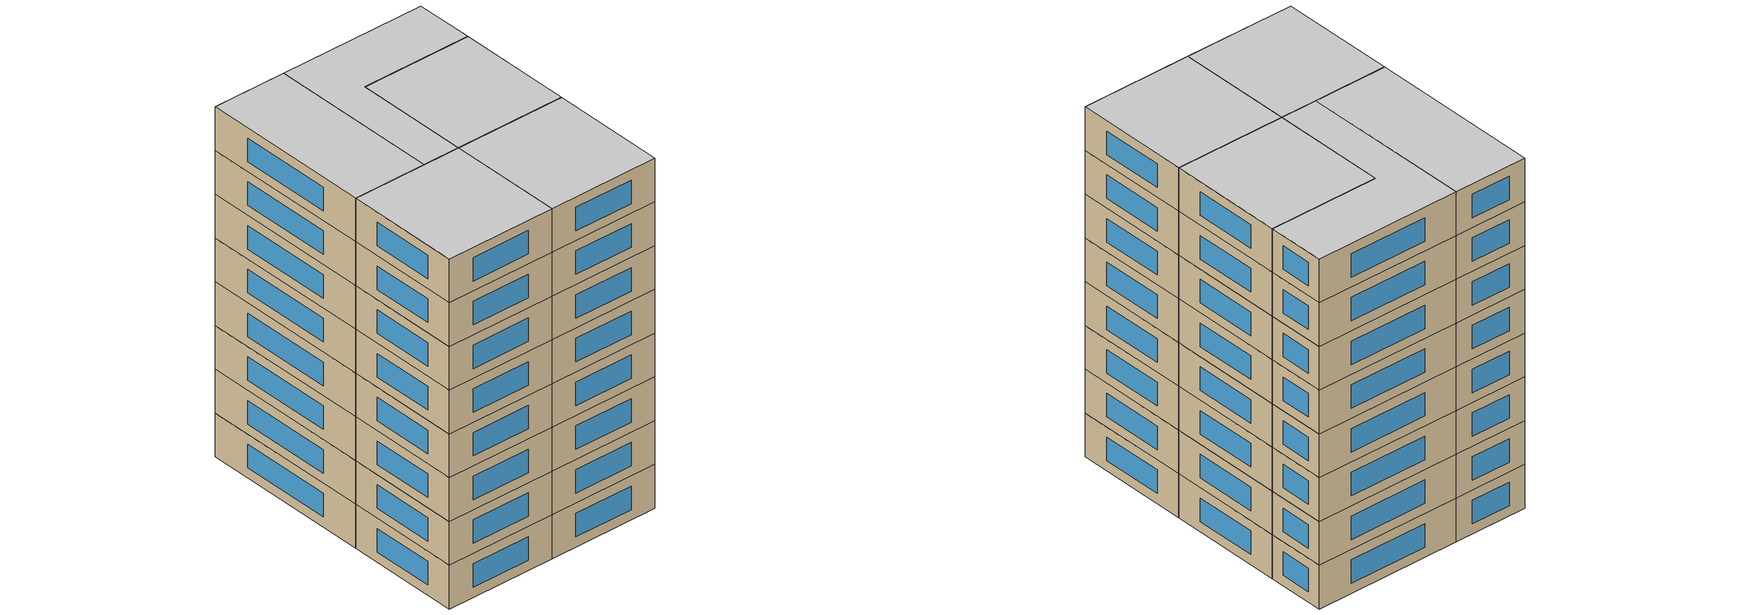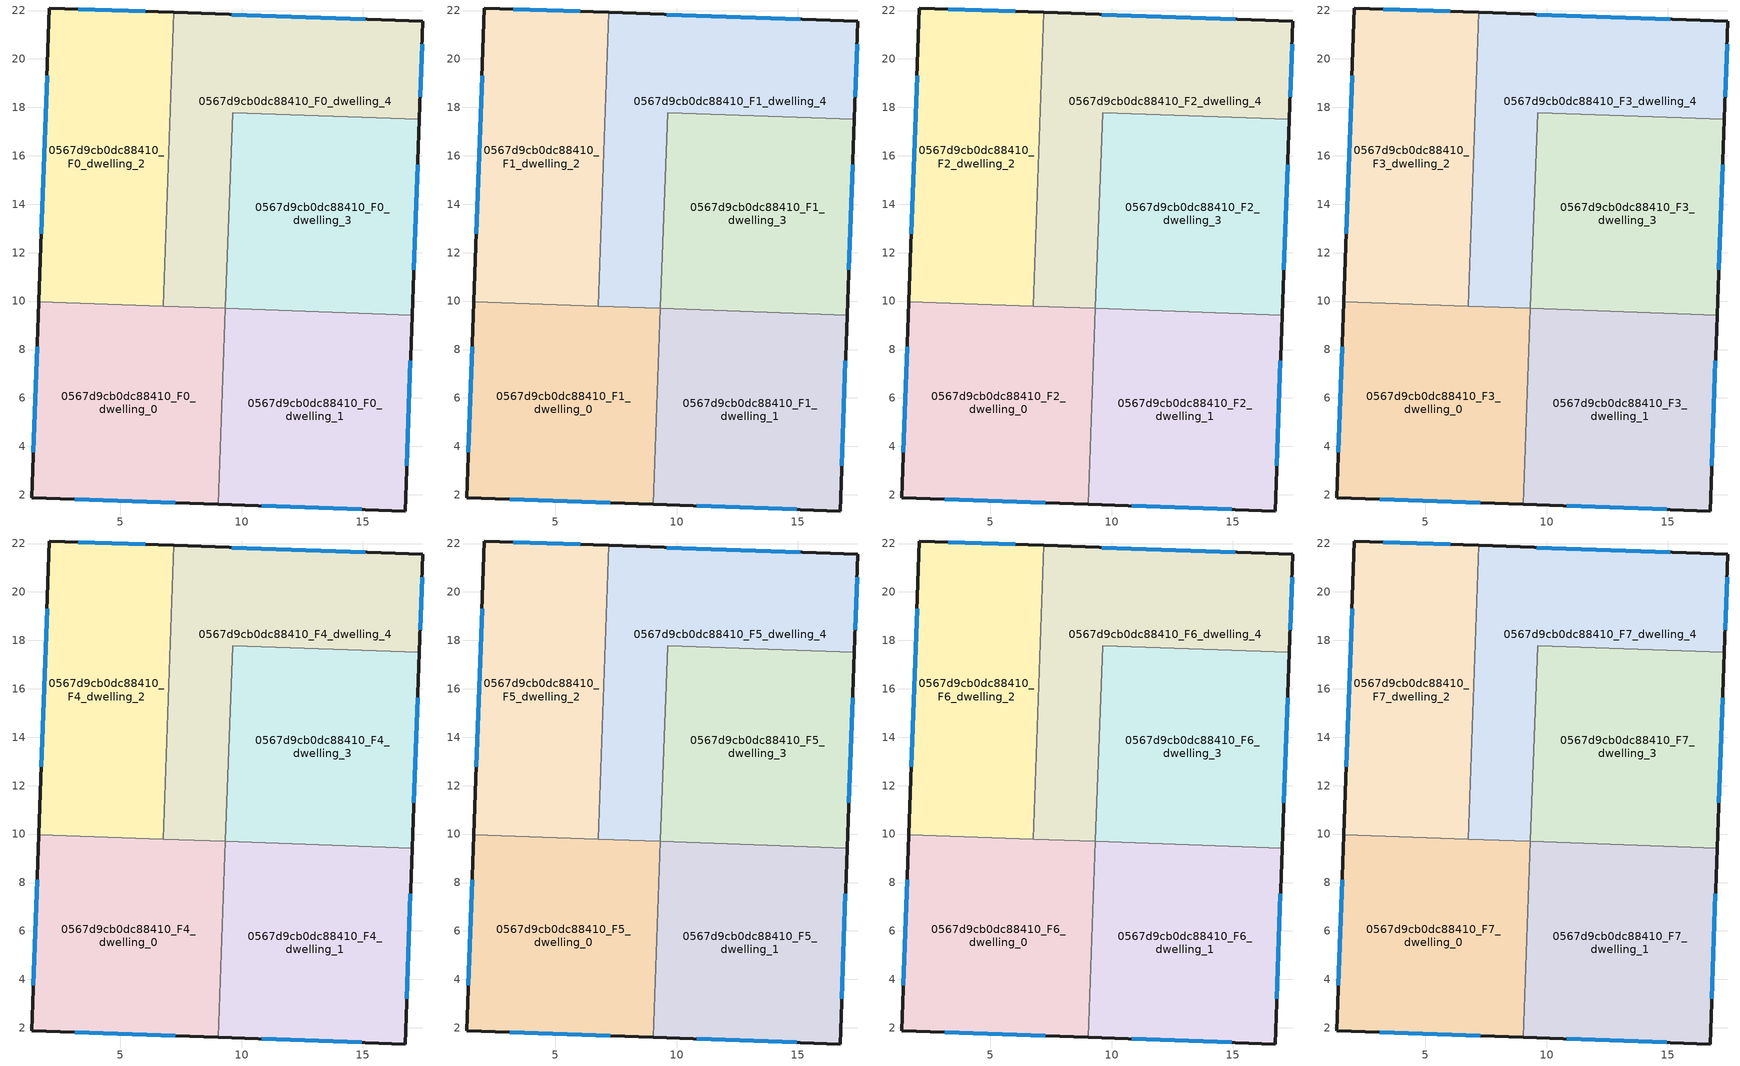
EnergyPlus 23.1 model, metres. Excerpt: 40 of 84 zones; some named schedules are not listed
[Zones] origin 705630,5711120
0567d9cb0dc88410_F0_dwelling_0
 floor ground (EU_floor_Construction): 9.33,9.7 9.04,1.61 1.33,1.89 1.63,9.98 z0
 wall outside (EU_wall_Construction): 1.63,9.98 1.33,1.89 9.04,1.61 z0:3
 wall to 0567d9cb0dc88410_F0_dwelling_1 (EU_wall_Construction): 9.04,1.61 9.33,9.7 z0:3
 wall to 0567d9cb0dc88410_F0_dwelling_2 (EU_wall_Construction): 6.77,9.79 1.63,9.98 z0:3
 wall to 0567d9cb0dc88410_F0_dwelling_4 (EU_wall_Construction): 9.34,9.7 6.77,9.79 z0:3
 window (EU_Window_Construction): 3.12,1.82 7.26,1.67 / 1.56,8.1 1.4,3.76 z0.69:2.31
0567d9cb0dc88410_F0_dwelling_1
 floor ground (EU_floor_Construction): 17.05,9.42 16.75,1.33 9.04,1.61 9.33,9.7 z0
 wall outside (EU_wall_Construction): 9.04,1.61 16.75,1.33 17.05,9.42 z0:3
 wall to 0567d9cb0dc88410_F0_dwelling_3 (EU_wall_Construction): 17.05,9.42 9.34,9.7 z0:3
 window (EU_Window_Construction): 10.82,1.54 14.97,1.39 / 16.82,3.2 16.98,7.54 z0.69:2.31
0567d9cb0dc88410_F0_dwelling_2
 floor ground (EU_floor_Construction): 7.21,21.92 6.77,9.79 1.63,9.98 2.07,22.11 z0
 wall outside (EU_wall_Construction): 7.21,21.92 2.07,22.11 1.63,9.98 z0:3
 wall to 0567d9cb0dc88410_F0_dwelling_4 (EU_wall_Construction): 6.77,9.79 7.21,21.92 z0:3
 window (EU_Window_Construction): 6.02,21.96 3.26,22.06 / 1.97,19.3 1.73,12.78 z0.69:2.31
0567d9cb0dc88410_F0_dwelling_3
 floor ground (EU_floor_Construction): 17.34,17.5 17.05,9.42 9.34,9.7 9.63,17.78 z0
 wall outside (EU_wall_Construction): 17.05,9.42 17.34,17.5 z0:3
 wall to 0567d9cb0dc88410_F0_dwelling_4 (EU_wall_Construction): 17.34,17.5 9.63,17.78 9.34,9.7 z0:3
 window (EU_Window_Construction): 17.12,11.29 17.27,15.63 z0.69:2.31
0567d9cb0dc88410_F0_dwelling_4
 floor ground (EU_floor_Construction): 17.49,21.55 17.34,17.5 9.63,17.78 9.34,9.7 6.77,9.79 7.21,21.92 z0
 wall outside (EU_wall_Construction): 17.34,17.5 17.49,21.55 7.21,21.92 z0:3
 window (EU_Window_Construction): 15.11,21.64 9.59,21.84 / 17.38,18.44 17.45,20.61 z0.69:2.31
0567d9cb0dc88410_F1_dwelling_0
 floor to 0567d9cb0dc88410_F0_dwelling_0 (EU_floor_Construction): 9.33,9.7 9.04,1.61 1.33,1.89 1.63,9.98 z3
 wall outside (EU_wall_Construction): 1.63,9.98 1.33,1.89 9.04,1.61 z3:6
 wall to 0567d9cb0dc88410_F1_dwelling_1 (EU_wall_Construction): 9.04,1.61 9.33,9.7 z3:6
 wall to 0567d9cb0dc88410_F1_dwelling_2 (EU_wall_Construction): 6.77,9.79 1.63,9.98 z3:6
 wall to 0567d9cb0dc88410_F1_dwelling_4 (EU_wall_Construction): 9.34,9.7 6.77,9.79 z3:6
 window (EU_Window_Construction): 3.12,1.82 7.26,1.67 / 1.56,8.1 1.4,3.76 z3.69:5.31
0567d9cb0dc88410_F1_dwelling_1
 floor to 0567d9cb0dc88410_F0_dwelling_1 (EU_floor_Construction): 17.05,9.42 16.75,1.33 9.04,1.61 9.33,9.7 z3
 wall outside (EU_wall_Construction): 9.04,1.61 16.75,1.33 17.05,9.42 z3:6
 wall to 0567d9cb0dc88410_F1_dwelling_3 (EU_wall_Construction): 17.05,9.42 9.34,9.7 z3:6
 window (EU_Window_Construction): 10.82,1.54 14.97,1.39 / 16.82,3.2 16.98,7.54 z3.69:5.31
0567d9cb0dc88410_F1_dwelling_2
 floor to 0567d9cb0dc88410_F0_dwelling_2 (EU_floor_Construction): 7.21,21.92 6.77,9.79 1.63,9.98 2.07,22.11 z3
 wall outside (EU_wall_Construction): 7.21,21.92 2.07,22.11 1.63,9.98 z3:6
 wall to 0567d9cb0dc88410_F1_dwelling_4 (EU_wall_Construction): 6.77,9.79 7.21,21.92 z3:6
 window (EU_Window_Construction): 6.02,21.96 3.26,22.06 / 1.97,19.3 1.73,12.78 z3.69:5.31
0567d9cb0dc88410_F1_dwelling_3
 floor to 0567d9cb0dc88410_F0_dwelling_3 (EU_floor_Construction): 17.34,17.5 17.05,9.42 9.34,9.7 9.63,17.78 z3
 wall outside (EU_wall_Construction): 17.05,9.42 17.34,17.5 z3:6
 wall to 0567d9cb0dc88410_F1_dwelling_4 (EU_wall_Construction): 17.34,17.5 9.63,17.78 9.34,9.7 z3:6
 window (EU_Window_Construction): 17.12,11.29 17.27,15.63 z3.69:5.31
0567d9cb0dc88410_F1_dwelling_4
 floor to 0567d9cb0dc88410_F0_dwelling_4 (EU_floor_Construction): 17.49,21.55 17.34,17.5 9.63,17.78 9.34,9.7 6.77,9.79 7.21,21.92 z3
 wall outside (EU_wall_Construction): 17.34,17.5 17.49,21.55 7.21,21.92 z3:6
 window (EU_Window_Construction): 15.11,21.64 9.59,21.84 / 17.38,18.44 17.45,20.61 z3.69:5.31
0567d9cb0dc88410_F2_dwelling_0
 floor to 0567d9cb0dc88410_F1_dwelling_0 (EU_floor_Construction): 9.33,9.7 9.04,1.61 1.33,1.89 1.63,9.98 z6
 wall outside (EU_wall_Construction): 1.63,9.98 1.33,1.89 9.04,1.61 z6:9
 wall to 0567d9cb0dc88410_F2_dwelling_1 (EU_wall_Construction): 9.04,1.61 9.33,9.7 z6:9
 wall to 0567d9cb0dc88410_F2_dwelling_2 (EU_wall_Construction): 6.77,9.79 1.63,9.98 z6:9
 wall to 0567d9cb0dc88410_F2_dwelling_4 (EU_wall_Construction): 9.34,9.7 6.77,9.79 z6:9
 window (EU_Window_Construction): 3.12,1.82 7.26,1.67 / 1.56,8.1 1.4,3.76 z6.69:8.31
0567d9cb0dc88410_F2_dwelling_1
 floor to 0567d9cb0dc88410_F1_dwelling_1 (EU_floor_Construction): 17.05,9.42 16.75,1.33 9.04,1.61 9.33,9.7 z6
 wall outside (EU_wall_Construction): 9.04,1.61 16.75,1.33 17.05,9.42 z6:9
 wall to 0567d9cb0dc88410_F2_dwelling_3 (EU_wall_Construction): 17.05,9.42 9.34,9.7 z6:9
 window (EU_Window_Construction): 10.82,1.54 14.97,1.39 / 16.82,3.2 16.98,7.54 z6.69:8.31
0567d9cb0dc88410_F2_dwelling_2
 floor to 0567d9cb0dc88410_F1_dwelling_2 (EU_floor_Construction): 7.21,21.92 6.77,9.79 1.63,9.98 2.07,22.11 z6
 wall outside (EU_wall_Construction): 7.21,21.92 2.07,22.11 1.63,9.98 z6:9
 wall to 0567d9cb0dc88410_F2_dwelling_4 (EU_wall_Construction): 6.77,9.79 7.21,21.92 z6:9
 window (EU_Window_Construction): 6.02,21.96 3.26,22.06 / 1.97,19.3 1.73,12.78 z6.69:8.31
0567d9cb0dc88410_F2_dwelling_3
 floor to 0567d9cb0dc88410_F1_dwelling_3 (EU_floor_Construction): 17.34,17.5 17.05,9.42 9.34,9.7 9.63,17.78 z6
 wall outside (EU_wall_Construction): 17.05,9.42 17.34,17.5 z6:9
 wall to 0567d9cb0dc88410_F2_dwelling_4 (EU_wall_Construction): 17.34,17.5 9.63,17.78 9.34,9.7 z6:9
 window (EU_Window_Construction): 17.12,11.29 17.27,15.63 z6.69:8.31
0567d9cb0dc88410_F2_dwelling_4
 floor to 0567d9cb0dc88410_F1_dwelling_4 (EU_floor_Construction): 17.49,21.55 17.34,17.5 9.63,17.78 9.34,9.7 6.77,9.79 7.21,21.92 z6
 wall outside (EU_wall_Construction): 17.34,17.5 17.49,21.55 7.21,21.92 z6:9
 window (EU_Window_Construction): 15.11,21.64 9.59,21.84 / 17.38,18.44 17.45,20.61 z6.69:8.31
0567d9cb0dc88410_F3_dwelling_0
 floor to 0567d9cb0dc88410_F2_dwelling_0 (EU_floor_Construction): 9.33,9.7 9.04,1.61 1.33,1.89 1.63,9.98 z9
 wall outside (EU_wall_Construction): 1.63,9.98 1.33,1.89 9.04,1.61 z9:12
 wall to 0567d9cb0dc88410_F3_dwelling_1 (EU_wall_Construction): 9.04,1.61 9.33,9.7 z9:12
 wall to 0567d9cb0dc88410_F3_dwelling_2 (EU_wall_Construction): 6.77,9.79 1.63,9.98 z9:12
 wall to 0567d9cb0dc88410_F3_dwelling_4 (EU_wall_Construction): 9.34,9.7 6.77,9.79 z9:12
 window (EU_Window_Construction): 3.12,1.82 7.26,1.67 / 1.56,8.1 1.4,3.76 z9.69:11.31
0567d9cb0dc88410_F3_dwelling_1
 floor to 0567d9cb0dc88410_F2_dwelling_1 (EU_floor_Construction): 17.05,9.42 16.75,1.33 9.04,1.61 9.33,9.7 z9
 wall outside (EU_wall_Construction): 9.04,1.61 16.75,1.33 17.05,9.42 z9:12
 wall to 0567d9cb0dc88410_F3_dwelling_3 (EU_wall_Construction): 17.05,9.42 9.34,9.7 z9:12
 window (EU_Window_Construction): 10.82,1.54 14.97,1.39 / 16.82,3.2 16.98,7.54 z9.69:11.31
0567d9cb0dc88410_F3_dwelling_2
 floor to 0567d9cb0dc88410_F2_dwelling_2 (EU_floor_Construction): 7.21,21.92 6.77,9.79 1.63,9.98 2.07,22.11 z9
 wall outside (EU_wall_Construction): 7.21,21.92 2.07,22.11 1.63,9.98 z9:12
 wall to 0567d9cb0dc88410_F3_dwelling_4 (EU_wall_Construction): 6.77,9.79 7.21,21.92 z9:12
 window (EU_Window_Construction): 6.02,21.96 3.26,22.06 / 1.97,19.3 1.73,12.78 z9.69:11.31
0567d9cb0dc88410_F3_dwelling_3
 floor to 0567d9cb0dc88410_F2_dwelling_3 (EU_floor_Construction): 17.34,17.5 17.05,9.42 9.34,9.7 9.63,17.78 z9
 wall outside (EU_wall_Construction): 17.05,9.42 17.34,17.5 z9:12
 wall to 0567d9cb0dc88410_F3_dwelling_4 (EU_wall_Construction): 17.34,17.5 9.63,17.78 9.34,9.7 z9:12
 window (EU_Window_Construction): 17.12,11.29 17.27,15.63 z9.69:11.31
0567d9cb0dc88410_F3_dwelling_4
 floor to 0567d9cb0dc88410_F2_dwelling_4 (EU_floor_Construction): 17.49,21.55 17.34,17.5 9.63,17.78 9.34,9.7 6.77,9.79 7.21,21.92 z9
 wall outside (EU_wall_Construction): 17.34,17.5 17.49,21.55 7.21,21.92 z9:12
 window (EU_Window_Construction): 15.11,21.64 9.59,21.84 / 17.38,18.44 17.45,20.61 z9.69:11.31
0567d9cb0dc88410_F4_dwelling_0
 floor to 0567d9cb0dc88410_F3_dwelling_0 (EU_floor_Construction): 9.33,9.7 9.04,1.61 1.33,1.89 1.63,9.98 z12
 wall outside (EU_wall_Construction): 1.63,9.98 1.33,1.89 9.04,1.61 z12:15
 wall to 0567d9cb0dc88410_F4_dwelling_1 (EU_wall_Construction): 9.04,1.61 9.33,9.7 z12:15
 wall to 0567d9cb0dc88410_F4_dwelling_2 (EU_wall_Construction): 6.77,9.79 1.63,9.98 z12:15
 wall to 0567d9cb0dc88410_F4_dwelling_4 (EU_wall_Construction): 9.34,9.7 6.77,9.79 z12:15
 window (EU_Window_Construction): 3.12,1.82 7.26,1.67 / 1.56,8.1 1.4,3.76 z12.69:14.31
0567d9cb0dc88410_F4_dwelling_1
 floor to 0567d9cb0dc88410_F3_dwelling_1 (EU_floor_Construction): 17.05,9.42 16.75,1.33 9.04,1.61 9.33,9.7 z12
 wall outside (EU_wall_Construction): 9.04,1.61 16.75,1.33 17.05,9.42 z12:15
 wall to 0567d9cb0dc88410_F4_dwelling_3 (EU_wall_Construction): 17.05,9.42 9.34,9.7 z12:15
 window (EU_Window_Construction): 10.82,1.54 14.97,1.39 / 16.82,3.2 16.98,7.54 z12.69:14.31
0567d9cb0dc88410_F4_dwelling_2
 floor to 0567d9cb0dc88410_F3_dwelling_2 (EU_floor_Construction): 7.21,21.92 6.77,9.79 1.63,9.98 2.07,22.11 z12
 wall outside (EU_wall_Construction): 7.21,21.92 2.07,22.11 1.63,9.98 z12:15
 wall to 0567d9cb0dc88410_F4_dwelling_4 (EU_wall_Construction): 6.77,9.79 7.21,21.92 z12:15
 window (EU_Window_Construction): 6.02,21.96 3.26,22.06 / 1.97,19.3 1.73,12.78 z12.69:14.31
0567d9cb0dc88410_F4_dwelling_3
 floor to 0567d9cb0dc88410_F3_dwelling_3 (EU_floor_Construction): 17.34,17.5 17.05,9.42 9.34,9.7 9.63,17.78 z12
 wall outside (EU_wall_Construction): 17.05,9.42 17.34,17.5 z12:15
 wall to 0567d9cb0dc88410_F4_dwelling_4 (EU_wall_Construction): 17.34,17.5 9.63,17.78 9.34,9.7 z12:15
 window (EU_Window_Construction): 17.12,11.29 17.27,15.63 z12.69:14.31
0567d9cb0dc88410_F4_dwelling_4
 floor to 0567d9cb0dc88410_F3_dwelling_4 (EU_floor_Construction): 17.49,21.55 17.34,17.5 9.63,17.78 9.34,9.7 6.77,9.79 7.21,21.92 z12
 wall outside (EU_wall_Construction): 17.34,17.5 17.49,21.55 7.21,21.92 z12:15
 window (EU_Window_Construction): 15.11,21.64 9.59,21.84 / 17.38,18.44 17.45,20.61 z12.69:14.31
0567d9cb0dc88410_F5_dwelling_0
 floor to 0567d9cb0dc88410_F4_dwelling_0 (EU_floor_Construction): 9.33,9.7 9.04,1.61 1.33,1.89 1.63,9.98 z15
 wall outside (EU_wall_Construction): 1.63,9.98 1.33,1.89 9.04,1.61 z15:18
 wall to 0567d9cb0dc88410_F5_dwelling_1 (EU_wall_Construction): 9.04,1.61 9.33,9.7 z15:18
 wall to 0567d9cb0dc88410_F5_dwelling_2 (EU_wall_Construction): 6.77,9.79 1.63,9.98 z15:18
 wall to 0567d9cb0dc88410_F5_dwelling_4 (EU_wall_Construction): 9.34,9.7 6.77,9.79 z15:18
 window (EU_Window_Construction): 3.12,1.82 7.26,1.67 / 1.56,8.1 1.4,3.76 z15.69:17.31
0567d9cb0dc88410_F5_dwelling_1
 floor to 0567d9cb0dc88410_F4_dwelling_1 (EU_floor_Construction): 17.05,9.42 16.75,1.33 9.04,1.61 9.33,9.7 z15
 wall outside (EU_wall_Construction): 9.04,1.61 16.75,1.33 17.05,9.42 z15:18
 wall to 0567d9cb0dc88410_F5_dwelling_3 (EU_wall_Construction): 17.05,9.42 9.34,9.7 z15:18
 window (EU_Window_Construction): 10.82,1.54 14.97,1.39 / 16.82,3.2 16.98,7.54 z15.69:17.31
0567d9cb0dc88410_F5_dwelling_2
 floor to 0567d9cb0dc88410_F4_dwelling_2 (EU_floor_Construction): 7.21,21.92 6.77,9.79 1.63,9.98 2.07,22.11 z15
 wall outside (EU_wall_Construction): 7.21,21.92 2.07,22.11 1.63,9.98 z15:18
 wall to 0567d9cb0dc88410_F5_dwelling_4 (EU_wall_Construction): 6.77,9.79 7.21,21.92 z15:18
 window (EU_Window_Construction): 6.02,21.96 3.26,22.06 / 1.97,19.3 1.73,12.78 z15.69:17.31
0567d9cb0dc88410_F5_dwelling_3
 floor to 0567d9cb0dc88410_F4_dwelling_3 (EU_floor_Construction): 17.34,17.5 17.05,9.42 9.34,9.7 9.63,17.78 z15
 wall outside (EU_wall_Construction): 17.05,9.42 17.34,17.5 z15:18
 wall to 0567d9cb0dc88410_F5_dwelling_4 (EU_wall_Construction): 17.34,17.5 9.63,17.78 9.34,9.7 z15:18
 window (EU_Window_Construction): 17.12,11.29 17.27,15.63 z15.69:17.31
0567d9cb0dc88410_F5_dwelling_4
 floor to 0567d9cb0dc88410_F4_dwelling_4 (EU_floor_Construction): 17.49,21.55 17.34,17.5 9.63,17.78 9.34,9.7 6.77,9.79 7.21,21.92 z15
 wall outside (EU_wall_Construction): 17.34,17.5 17.49,21.55 7.21,21.92 z15:18
 window (EU_Window_Construction): 15.11,21.64 9.59,21.84 / 17.38,18.44 17.45,20.61 z15.69:17.31
0567d9cb0dc88410_F6_dwelling_0
 floor to 0567d9cb0dc88410_F5_dwelling_0 (EU_floor_Construction): 9.33,9.7 9.04,1.61 1.33,1.89 1.63,9.98 z18
 wall outside (EU_wall_Construction): 1.63,9.98 1.33,1.89 9.04,1.61 z18:21
 wall to 0567d9cb0dc88410_F6_dwelling_1 (EU_wall_Construction): 9.04,1.61 9.33,9.7 z18:21
 wall to 0567d9cb0dc88410_F6_dwelling_2 (EU_wall_Construction): 6.77,9.79 1.63,9.98 z18:21
 wall to 0567d9cb0dc88410_F6_dwelling_4 (EU_wall_Construction): 9.34,9.7 6.77,9.79 z18:21
 window (EU_Window_Construction): 3.12,1.82 7.26,1.67 / 1.56,8.1 1.4,3.76 z18.69:20.31
0567d9cb0dc88410_F6_dwelling_1
 floor to 0567d9cb0dc88410_F5_dwelling_1 (EU_floor_Construction): 17.05,9.42 16.75,1.33 9.04,1.61 9.33,9.7 z18
 wall outside (EU_wall_Construction): 9.04,1.61 16.75,1.33 17.05,9.42 z18:21
 wall to 0567d9cb0dc88410_F6_dwelling_3 (EU_wall_Construction): 17.05,9.42 9.34,9.7 z18:21
 window (EU_Window_Construction): 10.82,1.54 14.97,1.39 / 16.82,3.2 16.98,7.54 z18.69:20.31
0567d9cb0dc88410_F6_dwelling_2
 floor to 0567d9cb0dc88410_F5_dwelling_2 (EU_floor_Construction): 7.21,21.92 6.77,9.79 1.63,9.98 2.07,22.11 z18
 wall outside (EU_wall_Construction): 7.21,21.92 2.07,22.11 1.63,9.98 z18:21
 wall to 0567d9cb0dc88410_F6_dwelling_4 (EU_wall_Construction): 6.77,9.79 7.21,21.92 z18:21
 window (EU_Window_Construction): 6.02,21.96 3.26,22.06 / 1.97,19.3 1.73,12.78 z18.69:20.31
0567d9cb0dc88410_F6_dwelling_3
 floor to 0567d9cb0dc88410_F5_dwelling_3 (EU_floor_Construction): 17.34,17.5 17.05,9.42 9.34,9.7 9.63,17.78 z18
 wall outside (EU_wall_Construction): 17.05,9.42 17.34,17.5 z18:21
 wall to 0567d9cb0dc88410_F6_dwelling_4 (EU_wall_Construction): 17.34,17.5 9.63,17.78 9.34,9.7 z18:21
 window (EU_Window_Construction): 17.12,11.29 17.27,15.63 z18.69:20.31
0567d9cb0dc88410_F6_dwelling_4
 floor to 0567d9cb0dc88410_F5_dwelling_4 (EU_floor_Construction): 17.49,21.55 17.34,17.5 9.63,17.78 9.34,9.7 6.77,9.79 7.21,21.92 z18
 wall outside (EU_wall_Construction): 17.34,17.5 17.49,21.55 7.21,21.92 z18:21
 window (EU_Window_Construction): 15.11,21.64 9.59,21.84 / 17.38,18.44 17.45,20.61 z18.69:20.31
0567d9cb0dc88410_F7_dwelling_0
 floor to 0567d9cb0dc88410_F6_dwelling_0 (EU_floor_Construction): 9.33,9.7 9.04,1.61 1.33,1.89 1.63,9.98 z21
 wall outside (EU_wall_Construction): 1.63,9.98 1.33,1.89 9.04,1.61 z21:24
 wall to 0567d9cb0dc88410_F7_dwelling_1 (EU_wall_Construction): 9.04,1.61 9.33,9.7 z21:24
 wall to 0567d9cb0dc88410_F7_dwelling_2 (EU_wall_Construction): 6.77,9.79 1.63,9.98 z21:24
 wall to 0567d9cb0dc88410_F7_dwelling_4 (EU_wall_Construction): 9.34,9.7 6.77,9.79 z21:24
 window (EU_Window_Construction): 3.12,1.82 7.26,1.67 / 1.56,8.1 1.4,3.76 z21.69:23.31
 ceiling to 0567d9cb0dc88410_F8_dwelling_0 (EU_floor_Construction): 9.04,1.61 9.33,9.7 1.63,9.98 1.33,1.89 z24
0567d9cb0dc88410_F7_dwelling_1
 floor to 0567d9cb0dc88410_F6_dwelling_1 (EU_floor_Construction): 17.05,9.42 16.75,1.33 9.04,1.61 9.33,9.7 z21
 wall outside (EU_wall_Construction): 9.04,1.61 16.75,1.33 17.05,9.42 z21:24
 wall to 0567d9cb0dc88410_F7_dwelling_3 (EU_wall_Construction): 17.05,9.42 9.34,9.7 z21:24
 window (EU_Window_Construction): 10.82,1.54 14.97,1.39 / 16.82,3.2 16.98,7.54 z21.69:23.31
 ceiling to 0567d9cb0dc88410_F8_dwelling_1 (EU_floor_Construction): 16.75,1.33 17.05,9.42 9.33,9.7 9.04,1.61 z24
0567d9cb0dc88410_F7_dwelling_2
 floor to 0567d9cb0dc88410_F6_dwelling_2 (EU_floor_Construction): 7.21,21.92 6.77,9.79 1.63,9.98 2.07,22.11 z21
 wall outside (EU_wall_Construction): 7.21,21.92 2.07,22.11 1.63,9.98 z21:24
 wall to 0567d9cb0dc88410_F7_dwelling_4 (EU_wall_Construction): 6.77,9.79 7.21,21.92 z21:24
 window (EU_Window_Construction): 6.02,21.96 3.26,22.06 / 1.97,19.3 1.73,12.78 z21.69:23.31
 ceiling to 0567d9cb0dc88410_F8_dwelling_2 (EU_floor_Construction): 6.77,9.79 7.21,21.92 2.07,22.11 1.63,9.98 z24
0567d9cb0dc88410_F7_dwelling_3
 floor to 0567d9cb0dc88410_F6_dwelling_3 (EU_floor_Construction): 17.34,17.5 17.05,9.42 9.34,9.7 9.63,17.78 z21
 wall outside (EU_wall_Construction): 17.05,9.42 17.34,17.5 z21:24
 wall to 0567d9cb0dc88410_F7_dwelling_4 (EU_wall_Construction): 17.34,17.5 9.63,17.78 9.34,9.7 z21:24
 window (EU_Window_Construction): 17.12,11.29 17.27,15.63 z21.69:23.31
 ceiling to 0567d9cb0dc88410_F8_dwelling_3 (EU_floor_Construction): 17.05,9.42 17.34,17.5 9.63,17.78 9.34,9.7 z24
0567d9cb0dc88410_F7_dwelling_4
 floor to 0567d9cb0dc88410_F6_dwelling_4 (EU_floor_Construction): 17.49,21.55 17.34,17.5 9.63,17.78 9.34,9.7 6.77,9.79 7.21,21.92 z21
 wall outside (EU_wall_Construction): 17.34,17.5 17.49,21.55 7.21,21.92 z21:24
 window (EU_Window_Construction): 15.11,21.64 9.59,21.84 / 17.38,18.44 17.45,20.61 z21.69:23.31
 ceiling to 0567d9cb0dc88410_F8_dwelling_4 (EU_floor_Construction): 17.34,17.5 17.49,21.55 7.21,21.92 6.77,9.79 9.34,9.7 9.63,17.78 z24
[Building]
EU S2 Campaign: North Axis=0; Terrain=City; Solar Distribution=FullExterior
[Site:Location]
London: Latitude=51.5; Longitude=-0.5; Time Zone=0; Elevation=25
[SizingPeriod:WeatherFileDays]
AnnualSizingPeriod: Begin Month=1; Begin Day of Month=1; End Month=12; End Day of Month=31; Day of Week for Start Day=Monday; Use Weather File Daylight Saving Period=No; Use Weather File Rain and Snow Indicators=No
[MATERIAL]
EU_InternalMass_Material: Roughness=MediumRough; Thickness=0.1; Conductivity=1; Density=1800; Specific Heat=900; Thermal Absorptance=0.9; Solar Absorptance=0.7; Visible Absorptance=0.7
[MATERIAL:NOMASS] Roughness=MediumRough; Thermal Absorptance=0.9; Solar Absorptance=0.7; Visible Absorptance=0.7
Name | Thermal Resistance
EU_wall_NoMass | 0.635353
EU_floor_NoMass | 1.96382
[WINDOWMATERIAL:SIMPLEGLAZINGSYSTEM]
EU_Window_SimpleGlazing: UFactor=2.96269; Solar Heat Gain Coefficient=0.76; Visible Transmittance=0.76
[CONSTRUCTION]
EU_wall_Construction: EU_wall_NoMass
EU_floor_Construction: EU_floor_NoMass
EU_Window_Construction: EU_Window_SimpleGlazing
EU_InternalMass_Construction: EU_InternalMass_Material
[ZONE] Type=1; Multiplier=1; Ceiling Height=autocalculate; Floor Area=autocalculate; Part of Total Floor Area=Yes
Name | Volume
0567d9cb0dc88410_F0_dwelling_0; 0567d9cb0dc88410_F1_dwelling_0; 0567d9cb0dc88410_F2_dwelling_0; 0567d9cb0dc88410_F3_dwelling_0; 0567d9cb0dc88410_F4_dwelling_0; 0567d9cb0dc88410_F5_dwelling_0; 0567d9cb0dc88410_F6_dwelling_0; 0567d9cb0dc88410_F7_dwelling_0; 0567d9cb0dc88410_F0_dwelling_4; 0567d9cb0dc88410_F1_dwelling_4; 0567d9cb0dc88410_F2_dwelling_4; 0567d9cb0dc88410_F3_dwelling_4; 0567d9cb0dc88410_F4_dwelling_4; 0567d9cb0dc88410_F5_dwelling_4; 0567d9cb0dc88410_F6_dwelling_4; 0567d9cb0dc88410_F7_dwelling_4 | 187.334
0567d9cb0dc88410_F0_dwelling_1; 0567d9cb0dc88410_F1_dwelling_1; 0567d9cb0dc88410_F2_dwelling_1; 0567d9cb0dc88410_F3_dwelling_1; 0567d9cb0dc88410_F4_dwelling_1; 0567d9cb0dc88410_F5_dwelling_1; 0567d9cb0dc88410_F6_dwelling_1; 0567d9cb0dc88410_F7_dwelling_1; 0567d9cb0dc88410_F0_dwelling_3; 0567d9cb0dc88410_F1_dwelling_3; 0567d9cb0dc88410_F2_dwelling_3; 0567d9cb0dc88410_F3_dwelling_3; 0567d9cb0dc88410_F4_dwelling_3; 0567d9cb0dc88410_F5_dwelling_3; 0567d9cb0dc88410_F6_dwelling_3; 0567d9cb0dc88410_F7_dwelling_3 | 187.336
0567d9cb0dc88410_F0_dwelling_2; 0567d9cb0dc88410_F1_dwelling_2; 0567d9cb0dc88410_F2_dwelling_2; 0567d9cb0dc88410_F3_dwelling_2; 0567d9cb0dc88410_F4_dwelling_2; 0567d9cb0dc88410_F5_dwelling_2; 0567d9cb0dc88410_F6_dwelling_2; 0567d9cb0dc88410_F7_dwelling_2 | 187.327
[INTERNALMASS] Construction=EU_InternalMass_Construction
Name | Zone or ZoneList | Surface Area
0567d9cb0dc88410_F0_dwelling_0_EU_InternalMass | 0567d9cb0dc88410_F0_dwelling_0 | 62.4426
0567d9cb0dc88410_F0_dwelling_1_EU_InternalMass | 0567d9cb0dc88410_F0_dwelling_1 | 62.4437
0567d9cb0dc88410_F0_dwelling_2_EU_InternalMass | 0567d9cb0dc88410_F0_dwelling_2 | 62.443
0567d9cb0dc88410_F0_dwelling_3_EU_InternalMass | 0567d9cb0dc88410_F0_dwelling_3 | 62.4453
0567d9cb0dc88410_F0_dwelling_4_EU_InternalMass | 0567d9cb0dc88410_F0_dwelling_4 | 62.4447
0567d9cb0dc88410_F1_dwelling_0_EU_InternalMass | 0567d9cb0dc88410_F1_dwelling_0 | 62.4426
0567d9cb0dc88410_F1_dwelling_1_EU_InternalMass | 0567d9cb0dc88410_F1_dwelling_1 | 62.4437
0567d9cb0dc88410_F1_dwelling_2_EU_InternalMass | 0567d9cb0dc88410_F1_dwelling_2 | 62.443
0567d9cb0dc88410_F1_dwelling_3_EU_InternalMass | 0567d9cb0dc88410_F1_dwelling_3 | 62.4453
0567d9cb0dc88410_F1_dwelling_4_EU_InternalMass | 0567d9cb0dc88410_F1_dwelling_4 | 62.4447
0567d9cb0dc88410_F2_dwelling_0_EU_InternalMass | 0567d9cb0dc88410_F2_dwelling_0 | 62.4426
0567d9cb0dc88410_F2_dwelling_1_EU_InternalMass | 0567d9cb0dc88410_F2_dwelling_1 | 62.4437
0567d9cb0dc88410_F2_dwelling_2_EU_InternalMass | 0567d9cb0dc88410_F2_dwelling_2 | 62.443
0567d9cb0dc88410_F2_dwelling_3_EU_InternalMass | 0567d9cb0dc88410_F2_dwelling_3 | 62.4453
0567d9cb0dc88410_F2_dwelling_4_EU_InternalMass | 0567d9cb0dc88410_F2_dwelling_4 | 62.4447
0567d9cb0dc88410_F3_dwelling_0_EU_InternalMass | 0567d9cb0dc88410_F3_dwelling_0 | 62.4426
0567d9cb0dc88410_F3_dwelling_1_EU_InternalMass | 0567d9cb0dc88410_F3_dwelling_1 | 62.4437
0567d9cb0dc88410_F3_dwelling_2_EU_InternalMass | 0567d9cb0dc88410_F3_dwelling_2 | 62.443
0567d9cb0dc88410_F3_dwelling_3_EU_InternalMass | 0567d9cb0dc88410_F3_dwelling_3 | 62.4453
0567d9cb0dc88410_F3_dwelling_4_EU_InternalMass | 0567d9cb0dc88410_F3_dwelling_4 | 62.4447
0567d9cb0dc88410_F4_dwelling_0_EU_InternalMass | 0567d9cb0dc88410_F4_dwelling_0 | 62.4426
0567d9cb0dc88410_F4_dwelling_1_EU_InternalMass | 0567d9cb0dc88410_F4_dwelling_1 | 62.4437
0567d9cb0dc88410_F4_dwelling_2_EU_InternalMass | 0567d9cb0dc88410_F4_dwelling_2 | 62.443
0567d9cb0dc88410_F4_dwelling_3_EU_InternalMass | 0567d9cb0dc88410_F4_dwelling_3 | 62.4453
0567d9cb0dc88410_F4_dwelling_4_EU_InternalMass | 0567d9cb0dc88410_F4_dwelling_4 | 62.4447
0567d9cb0dc88410_F5_dwelling_0_EU_InternalMass | 0567d9cb0dc88410_F5_dwelling_0 | 62.4426
0567d9cb0dc88410_F5_dwelling_1_EU_InternalMass | 0567d9cb0dc88410_F5_dwelling_1 | 62.4437
0567d9cb0dc88410_F5_dwelling_2_EU_InternalMass | 0567d9cb0dc88410_F5_dwelling_2 | 62.443
0567d9cb0dc88410_F5_dwelling_3_EU_InternalMass | 0567d9cb0dc88410_F5_dwelling_3 | 62.4453
0567d9cb0dc88410_F5_dwelling_4_EU_InternalMass | 0567d9cb0dc88410_F5_dwelling_4 | 62.4447
0567d9cb0dc88410_F6_dwelling_0_EU_InternalMass | 0567d9cb0dc88410_F6_dwelling_0 | 62.4426
0567d9cb0dc88410_F6_dwelling_1_EU_InternalMass | 0567d9cb0dc88410_F6_dwelling_1 | 62.4437
0567d9cb0dc88410_F6_dwelling_2_EU_InternalMass | 0567d9cb0dc88410_F6_dwelling_2 | 62.443
0567d9cb0dc88410_F6_dwelling_3_EU_InternalMass | 0567d9cb0dc88410_F6_dwelling_3 | 62.4453
0567d9cb0dc88410_F6_dwelling_4_EU_InternalMass | 0567d9cb0dc88410_F6_dwelling_4 | 62.4447
0567d9cb0dc88410_F7_dwelling_0_EU_InternalMass | 0567d9cb0dc88410_F7_dwelling_0 | 62.4426
0567d9cb0dc88410_F7_dwelling_1_EU_InternalMass | 0567d9cb0dc88410_F7_dwelling_1 | 62.4437
0567d9cb0dc88410_F7_dwelling_2_EU_InternalMass | 0567d9cb0dc88410_F7_dwelling_2 | 62.443
0567d9cb0dc88410_F7_dwelling_3_EU_InternalMass | 0567d9cb0dc88410_F7_dwelling_3 | 62.4453
0567d9cb0dc88410_F7_dwelling_4_EU_InternalMass | 0567d9cb0dc88410_F7_dwelling_4 | 62.4447
[OTHEREQUIPMENT] Fuel Type=Electricity; Design Level Calculation Method=Watts/Area; Power per Zone Floor Area=1; Fraction Latent=0; Fraction Radiant=0; Fraction Lost=0; Carbon Dioxide Generation Rate=0; EndUse Subcategory=EU_Step8_InternalGains
Name | Zone or ZoneList or Space or SpaceList | Schedule
EU_Step8_InternalGain_0567d9cb0dc88410_F0_dwelling_0_f000 | 0567d9cb0dc88410_F0_dwelling_0 | EU_Step8_GainSchedule_0567d9cb0dc88410_F0_dwelling_0_f000
EU_Step8_InternalGain_0567d9cb0dc88410_F0_dwelling_1_f000 | 0567d9cb0dc88410_F0_dwelling_1 | EU_Step8_GainSchedule_0567d9cb0dc88410_F0_dwelling_1_f000
EU_Step8_InternalGain_0567d9cb0dc88410_F0_dwelling_2_f000 | 0567d9cb0dc88410_F0_dwelling_2 | EU_Step8_GainSchedule_0567d9cb0dc88410_F0_dwelling_2_f000
EU_Step8_InternalGain_0567d9cb0dc88410_F0_dwelling_3_f000 | 0567d9cb0dc88410_F0_dwelling_3 | EU_Step8_GainSchedule_0567d9cb0dc88410_F0_dwelling_3_f000
EU_Step8_InternalGain_0567d9cb0dc88410_F0_dwelling_4_f000 | 0567d9cb0dc88410_F0_dwelling_4 | EU_Step8_GainSchedule_0567d9cb0dc88410_F0_dwelling_4_f000
EU_Step8_InternalGain_0567d9cb0dc88410_F1_dwelling_0_f000 | 0567d9cb0dc88410_F1_dwelling_0 | EU_Step8_GainSchedule_0567d9cb0dc88410_F1_dwelling_0_f000
EU_Step8_InternalGain_0567d9cb0dc88410_F1_dwelling_1_f000 | 0567d9cb0dc88410_F1_dwelling_1 | EU_Step8_GainSchedule_0567d9cb0dc88410_F1_dwelling_1_f000
EU_Step8_InternalGain_0567d9cb0dc88410_F1_dwelling_2_f000 | 0567d9cb0dc88410_F1_dwelling_2 | EU_Step8_GainSchedule_0567d9cb0dc88410_F1_dwelling_2_f000
EU_Step8_InternalGain_0567d9cb0dc88410_F1_dwelling_3_f000 | 0567d9cb0dc88410_F1_dwelling_3 | EU_Step8_GainSchedule_0567d9cb0dc88410_F1_dwelling_3_f000
EU_Step8_InternalGain_0567d9cb0dc88410_F1_dwelling_4_f000 | 0567d9cb0dc88410_F1_dwelling_4 | EU_Step8_GainSchedule_0567d9cb0dc88410_F1_dwelling_4_f000
EU_Step8_InternalGain_0567d9cb0dc88410_F2_dwelling_0_f000 | 0567d9cb0dc88410_F2_dwelling_0 | EU_Step8_GainSchedule_0567d9cb0dc88410_F2_dwelling_0_f000
EU_Step8_InternalGain_0567d9cb0dc88410_F2_dwelling_1_f000 | 0567d9cb0dc88410_F2_dwelling_1 | EU_Step8_GainSchedule_0567d9cb0dc88410_F2_dwelling_1_f000
EU_Step8_InternalGain_0567d9cb0dc88410_F2_dwelling_2_f000 | 0567d9cb0dc88410_F2_dwelling_2 | EU_Step8_GainSchedule_0567d9cb0dc88410_F2_dwelling_2_f000
EU_Step8_InternalGain_0567d9cb0dc88410_F2_dwelling_3_f000 | 0567d9cb0dc88410_F2_dwelling_3 | EU_Step8_GainSchedule_0567d9cb0dc88410_F2_dwelling_3_f000
EU_Step8_InternalGain_0567d9cb0dc88410_F2_dwelling_4_f000 | 0567d9cb0dc88410_F2_dwelling_4 | EU_Step8_GainSchedule_0567d9cb0dc88410_F2_dwelling_4_f000
EU_Step8_InternalGain_0567d9cb0dc88410_F3_dwelling_0_f000 | 0567d9cb0dc88410_F3_dwelling_0 | EU_Step8_GainSchedule_0567d9cb0dc88410_F3_dwelling_0_f000
EU_Step8_InternalGain_0567d9cb0dc88410_F3_dwelling_1_f000 | 0567d9cb0dc88410_F3_dwelling_1 | EU_Step8_GainSchedule_0567d9cb0dc88410_F3_dwelling_1_f000
EU_Step8_InternalGain_0567d9cb0dc88410_F3_dwelling_2_f000 | 0567d9cb0dc88410_F3_dwelling_2 | EU_Step8_GainSchedule_0567d9cb0dc88410_F3_dwelling_2_f000
EU_Step8_InternalGain_0567d9cb0dc88410_F3_dwelling_3_f000 | 0567d9cb0dc88410_F3_dwelling_3 | EU_Step8_GainSchedule_0567d9cb0dc88410_F3_dwelling_3_f000
EU_Step8_InternalGain_0567d9cb0dc88410_F3_dwelling_4_f000 | 0567d9cb0dc88410_F3_dwelling_4 | EU_Step8_GainSchedule_0567d9cb0dc88410_F3_dwelling_4_f000
EU_Step8_InternalGain_0567d9cb0dc88410_F4_dwelling_0_f000 | 0567d9cb0dc88410_F4_dwelling_0 | EU_Step8_GainSchedule_0567d9cb0dc88410_F4_dwelling_0_f000
EU_Step8_InternalGain_0567d9cb0dc88410_F4_dwelling_1_f000 | 0567d9cb0dc88410_F4_dwelling_1 | EU_Step8_GainSchedule_0567d9cb0dc88410_F4_dwelling_1_f000
EU_Step8_InternalGain_0567d9cb0dc88410_F4_dwelling_2_f000 | 0567d9cb0dc88410_F4_dwelling_2 | EU_Step8_GainSchedule_0567d9cb0dc88410_F4_dwelling_2_f000
EU_Step8_InternalGain_0567d9cb0dc88410_F4_dwelling_3_f000 | 0567d9cb0dc88410_F4_dwelling_3 | EU_Step8_GainSchedule_0567d9cb0dc88410_F4_dwelling_3_f000
EU_Step8_InternalGain_0567d9cb0dc88410_F4_dwelling_4_f000 | 0567d9cb0dc88410_F4_dwelling_4 | EU_Step8_GainSchedule_0567d9cb0dc88410_F4_dwelling_4_f000
EU_Step8_InternalGain_0567d9cb0dc88410_F5_dwelling_0_f000 | 0567d9cb0dc88410_F5_dwelling_0 | EU_Step8_GainSchedule_0567d9cb0dc88410_F5_dwelling_0_f000
EU_Step8_InternalGain_0567d9cb0dc88410_F5_dwelling_1_f000 | 0567d9cb0dc88410_F5_dwelling_1 | EU_Step8_GainSchedule_0567d9cb0dc88410_F5_dwelling_1_f000
EU_Step8_InternalGain_0567d9cb0dc88410_F5_dwelling_2_f000 | 0567d9cb0dc88410_F5_dwelling_2 | EU_Step8_GainSchedule_0567d9cb0dc88410_F5_dwelling_2_f000
EU_Step8_InternalGain_0567d9cb0dc88410_F5_dwelling_3_f000 | 0567d9cb0dc88410_F5_dwelling_3 | EU_Step8_GainSchedule_0567d9cb0dc88410_F5_dwelling_3_f000
EU_Step8_InternalGain_0567d9cb0dc88410_F5_dwelling_4_f000 | 0567d9cb0dc88410_F5_dwelling_4 | EU_Step8_GainSchedule_0567d9cb0dc88410_F5_dwelling_4_f000
EU_Step8_InternalGain_0567d9cb0dc88410_F6_dwelling_0_f000 | 0567d9cb0dc88410_F6_dwelling_0 | EU_Step8_GainSchedule_0567d9cb0dc88410_F6_dwelling_0_f000
EU_Step8_InternalGain_0567d9cb0dc88410_F6_dwelling_1_f000 | 0567d9cb0dc88410_F6_dwelling_1 | EU_Step8_GainSchedule_0567d9cb0dc88410_F6_dwelling_1_f000
EU_Step8_InternalGain_0567d9cb0dc88410_F6_dwelling_2_f000 | 0567d9cb0dc88410_F6_dwelling_2 | EU_Step8_GainSchedule_0567d9cb0dc88410_F6_dwelling_2_f000
EU_Step8_InternalGain_0567d9cb0dc88410_F6_dwelling_3_f000 | 0567d9cb0dc88410_F6_dwelling_3 | EU_Step8_GainSchedule_0567d9cb0dc88410_F6_dwelling_3_f000
EU_Step8_InternalGain_0567d9cb0dc88410_F6_dwelling_4_f000 | 0567d9cb0dc88410_F6_dwelling_4 | EU_Step8_GainSchedule_0567d9cb0dc88410_F6_dwelling_4_f000
EU_Step8_InternalGain_0567d9cb0dc88410_F7_dwelling_0_f000 | 0567d9cb0dc88410_F7_dwelling_0 | EU_Step8_GainSchedule_0567d9cb0dc88410_F7_dwelling_0_f000
EU_Step8_InternalGain_0567d9cb0dc88410_F7_dwelling_1_f000 | 0567d9cb0dc88410_F7_dwelling_1 | EU_Step8_GainSchedule_0567d9cb0dc88410_F7_dwelling_1_f000
EU_Step8_InternalGain_0567d9cb0dc88410_F7_dwelling_2_f000 | 0567d9cb0dc88410_F7_dwelling_2 | EU_Step8_GainSchedule_0567d9cb0dc88410_F7_dwelling_2_f000
EU_Step8_InternalGain_0567d9cb0dc88410_F7_dwelling_3_f000 | 0567d9cb0dc88410_F7_dwelling_3 | EU_Step8_GainSchedule_0567d9cb0dc88410_F7_dwelling_3_f000
EU_Step8_InternalGain_0567d9cb0dc88410_F7_dwelling_4_f000 | 0567d9cb0dc88410_F7_dwelling_4 | EU_Step8_GainSchedule_0567d9cb0dc88410_F7_dwelling_4_f000
[ZONEVENTILATION:DESIGNFLOWRATE] Schedule=EU_AlwaysOn; Design Flow Rate Calculation Method=AirChanges/Hour; Air Changes per Hour=0.555504; Ventilation Type=Natural; Fan Pressure Rise=0; Fan Total Efficiency=1; Constant Term Coefficient=1; Temperature Term Coefficient=0; Velocity Term Coefficient=0; Velocity Squared Term Coefficient=0; Minimum Indoor Temperature=-100; Maximum Indoor Temperature=100; Delta Temperature=-100; Minimum Outdoor Temperature=-100; Maximum Outdoor Temperature=100; Maximum Wind Speed=40
Name | Zone or ZoneList or Space or SpaceList
EU_ConstantAir_0567d9cb0dc88410_F0_dwelling_0 | 0567d9cb0dc88410_F0_dwelling_0
EU_ConstantAir_0567d9cb0dc88410_F0_dwelling_1 | 0567d9cb0dc88410_F0_dwelling_1
EU_ConstantAir_0567d9cb0dc88410_F0_dwelling_2 | 0567d9cb0dc88410_F0_dwelling_2
EU_ConstantAir_0567d9cb0dc88410_F0_dwelling_3 | 0567d9cb0dc88410_F0_dwelling_3
EU_ConstantAir_0567d9cb0dc88410_F0_dwelling_4 | 0567d9cb0dc88410_F0_dwelling_4
EU_ConstantAir_0567d9cb0dc88410_F1_dwelling_0 | 0567d9cb0dc88410_F1_dwelling_0
EU_ConstantAir_0567d9cb0dc88410_F1_dwelling_1 | 0567d9cb0dc88410_F1_dwelling_1
EU_ConstantAir_0567d9cb0dc88410_F1_dwelling_2 | 0567d9cb0dc88410_F1_dwelling_2
EU_ConstantAir_0567d9cb0dc88410_F1_dwelling_3 | 0567d9cb0dc88410_F1_dwelling_3
EU_ConstantAir_0567d9cb0dc88410_F1_dwelling_4 | 0567d9cb0dc88410_F1_dwelling_4
EU_ConstantAir_0567d9cb0dc88410_F2_dwelling_0 | 0567d9cb0dc88410_F2_dwelling_0
EU_ConstantAir_0567d9cb0dc88410_F2_dwelling_1 | 0567d9cb0dc88410_F2_dwelling_1
EU_ConstantAir_0567d9cb0dc88410_F2_dwelling_2 | 0567d9cb0dc88410_F2_dwelling_2
EU_ConstantAir_0567d9cb0dc88410_F2_dwelling_3 | 0567d9cb0dc88410_F2_dwelling_3
EU_ConstantAir_0567d9cb0dc88410_F2_dwelling_4 | 0567d9cb0dc88410_F2_dwelling_4
EU_ConstantAir_0567d9cb0dc88410_F3_dwelling_0 | 0567d9cb0dc88410_F3_dwelling_0
EU_ConstantAir_0567d9cb0dc88410_F3_dwelling_1 | 0567d9cb0dc88410_F3_dwelling_1
EU_ConstantAir_0567d9cb0dc88410_F3_dwelling_2 | 0567d9cb0dc88410_F3_dwelling_2
EU_ConstantAir_0567d9cb0dc88410_F3_dwelling_3 | 0567d9cb0dc88410_F3_dwelling_3
EU_ConstantAir_0567d9cb0dc88410_F3_dwelling_4 | 0567d9cb0dc88410_F3_dwelling_4
EU_ConstantAir_0567d9cb0dc88410_F4_dwelling_0 | 0567d9cb0dc88410_F4_dwelling_0
EU_ConstantAir_0567d9cb0dc88410_F4_dwelling_1 | 0567d9cb0dc88410_F4_dwelling_1
EU_ConstantAir_0567d9cb0dc88410_F4_dwelling_2 | 0567d9cb0dc88410_F4_dwelling_2
EU_ConstantAir_0567d9cb0dc88410_F4_dwelling_3 | 0567d9cb0dc88410_F4_dwelling_3
EU_ConstantAir_0567d9cb0dc88410_F4_dwelling_4 | 0567d9cb0dc88410_F4_dwelling_4
EU_ConstantAir_0567d9cb0dc88410_F5_dwelling_0 | 0567d9cb0dc88410_F5_dwelling_0
EU_ConstantAir_0567d9cb0dc88410_F5_dwelling_1 | 0567d9cb0dc88410_F5_dwelling_1
EU_ConstantAir_0567d9cb0dc88410_F5_dwelling_2 | 0567d9cb0dc88410_F5_dwelling_2
EU_ConstantAir_0567d9cb0dc88410_F5_dwelling_3 | 0567d9cb0dc88410_F5_dwelling_3
EU_ConstantAir_0567d9cb0dc88410_F5_dwelling_4 | 0567d9cb0dc88410_F5_dwelling_4
EU_ConstantAir_0567d9cb0dc88410_F6_dwelling_0 | 0567d9cb0dc88410_F6_dwelling_0
EU_ConstantAir_0567d9cb0dc88410_F6_dwelling_1 | 0567d9cb0dc88410_F6_dwelling_1
EU_ConstantAir_0567d9cb0dc88410_F6_dwelling_2 | 0567d9cb0dc88410_F6_dwelling_2
EU_ConstantAir_0567d9cb0dc88410_F6_dwelling_3 | 0567d9cb0dc88410_F6_dwelling_3
EU_ConstantAir_0567d9cb0dc88410_F6_dwelling_4 | 0567d9cb0dc88410_F6_dwelling_4
EU_ConstantAir_0567d9cb0dc88410_F7_dwelling_0 | 0567d9cb0dc88410_F7_dwelling_0
EU_ConstantAir_0567d9cb0dc88410_F7_dwelling_1 | 0567d9cb0dc88410_F7_dwelling_1
EU_ConstantAir_0567d9cb0dc88410_F7_dwelling_2 | 0567d9cb0dc88410_F7_dwelling_2
EU_ConstantAir_0567d9cb0dc88410_F7_dwelling_3 | 0567d9cb0dc88410_F7_dwelling_3
EU_ConstantAir_0567d9cb0dc88410_F7_dwelling_4 | 0567d9cb0dc88410_F7_dwelling_4
[HVACTEMPLATE:ZONE:IDEALLOADSAIRSYSTEM] System Availability Schedule=EU_AlwaysOn; Maximum Heating Supply Air Temperature=50; Minimum Cooling Supply Air Temperature=13; Maximum Heating Supply Air Humidity Ratio=0.0156; Minimum Cooling Supply Air Humidity Ratio=0.0077; Heating Limit=NoLimit; Cooling Limit=NoLimit; Heating Availability Schedule=EU_AlwaysOn; Cooling Availability Schedule=EU_CoolingOff; Dehumidification Control Type=ConstantSensibleHeatRatio; Cooling Sensible Heat Ratio=0.7; Dehumidification Setpoint=60; Humidification Control Type=None; Humidification Setpoint=30; Outdoor Air Method=None; Outdoor Air Flow Rate per Person=0.00944; Outdoor Air Flow Rate per Zone Floor Area=0; Outdoor Air Flow Rate per Zone=0; Demand Controlled Ventilation Type=None; Outdoor Air Economizer Type=NoEconomizer; Heat Recovery Type=None; Sensible Heat Recovery Effectiveness=0.7; Latent Heat Recovery Effectiveness=0.65
Name | Template Thermostat
0567d9cb0dc88410_F0_dwelling_0 | EU_HeatOnly_0567d9cb0dc88410_F0_dwelling_0
0567d9cb0dc88410_F0_dwelling_1 | EU_HeatOnly_0567d9cb0dc88410_F0_dwelling_1
0567d9cb0dc88410_F0_dwelling_2 | EU_HeatOnly_0567d9cb0dc88410_F0_dwelling_2
0567d9cb0dc88410_F0_dwelling_3 | EU_HeatOnly_0567d9cb0dc88410_F0_dwelling_3
0567d9cb0dc88410_F0_dwelling_4 | EU_HeatOnly_0567d9cb0dc88410_F0_dwelling_4
0567d9cb0dc88410_F1_dwelling_0 | EU_HeatOnly_0567d9cb0dc88410_F1_dwelling_0
0567d9cb0dc88410_F1_dwelling_1 | EU_HeatOnly_0567d9cb0dc88410_F1_dwelling_1
0567d9cb0dc88410_F1_dwelling_2 | EU_HeatOnly_0567d9cb0dc88410_F1_dwelling_2
0567d9cb0dc88410_F1_dwelling_3 | EU_HeatOnly_0567d9cb0dc88410_F1_dwelling_3
0567d9cb0dc88410_F1_dwelling_4 | EU_HeatOnly_0567d9cb0dc88410_F1_dwelling_4
0567d9cb0dc88410_F2_dwelling_0 | EU_HeatOnly_0567d9cb0dc88410_F2_dwelling_0
0567d9cb0dc88410_F2_dwelling_1 | EU_HeatOnly_0567d9cb0dc88410_F2_dwelling_1
0567d9cb0dc88410_F2_dwelling_2 | EU_HeatOnly_0567d9cb0dc88410_F2_dwelling_2
0567d9cb0dc88410_F2_dwelling_3 | EU_HeatOnly_0567d9cb0dc88410_F2_dwelling_3
0567d9cb0dc88410_F2_dwelling_4 | EU_HeatOnly_0567d9cb0dc88410_F2_dwelling_4
0567d9cb0dc88410_F3_dwelling_0 | EU_HeatOnly_0567d9cb0dc88410_F3_dwelling_0
0567d9cb0dc88410_F3_dwelling_1 | EU_HeatOnly_0567d9cb0dc88410_F3_dwelling_1
0567d9cb0dc88410_F3_dwelling_2 | EU_HeatOnly_0567d9cb0dc88410_F3_dwelling_2
0567d9cb0dc88410_F3_dwelling_3 | EU_HeatOnly_0567d9cb0dc88410_F3_dwelling_3
0567d9cb0dc88410_F3_dwelling_4 | EU_HeatOnly_0567d9cb0dc88410_F3_dwelling_4
0567d9cb0dc88410_F4_dwelling_0 | EU_HeatOnly_0567d9cb0dc88410_F4_dwelling_0
0567d9cb0dc88410_F4_dwelling_1 | EU_HeatOnly_0567d9cb0dc88410_F4_dwelling_1
0567d9cb0dc88410_F4_dwelling_2 | EU_HeatOnly_0567d9cb0dc88410_F4_dwelling_2
0567d9cb0dc88410_F4_dwelling_3 | EU_HeatOnly_0567d9cb0dc88410_F4_dwelling_3
0567d9cb0dc88410_F4_dwelling_4 | EU_HeatOnly_0567d9cb0dc88410_F4_dwelling_4
0567d9cb0dc88410_F5_dwelling_0 | EU_HeatOnly_0567d9cb0dc88410_F5_dwelling_0
0567d9cb0dc88410_F5_dwelling_1 | EU_HeatOnly_0567d9cb0dc88410_F5_dwelling_1
0567d9cb0dc88410_F5_dwelling_2 | EU_HeatOnly_0567d9cb0dc88410_F5_dwelling_2
0567d9cb0dc88410_F5_dwelling_3 | EU_HeatOnly_0567d9cb0dc88410_F5_dwelling_3
0567d9cb0dc88410_F5_dwelling_4 | EU_HeatOnly_0567d9cb0dc88410_F5_dwelling_4
0567d9cb0dc88410_F6_dwelling_0 | EU_HeatOnly_0567d9cb0dc88410_F6_dwelling_0
0567d9cb0dc88410_F6_dwelling_1 | EU_HeatOnly_0567d9cb0dc88410_F6_dwelling_1
0567d9cb0dc88410_F6_dwelling_2 | EU_HeatOnly_0567d9cb0dc88410_F6_dwelling_2
0567d9cb0dc88410_F6_dwelling_3 | EU_HeatOnly_0567d9cb0dc88410_F6_dwelling_3
0567d9cb0dc88410_F6_dwelling_4 | EU_HeatOnly_0567d9cb0dc88410_F6_dwelling_4
0567d9cb0dc88410_F7_dwelling_0 | EU_HeatOnly_0567d9cb0dc88410_F7_dwelling_0
0567d9cb0dc88410_F7_dwelling_1 | EU_HeatOnly_0567d9cb0dc88410_F7_dwelling_1
0567d9cb0dc88410_F7_dwelling_2 | EU_HeatOnly_0567d9cb0dc88410_F7_dwelling_2
0567d9cb0dc88410_F7_dwelling_3 | EU_HeatOnly_0567d9cb0dc88410_F7_dwelling_3
0567d9cb0dc88410_F7_dwelling_4 | EU_HeatOnly_0567d9cb0dc88410_F7_dwelling_4
[SIZING:ZONE] Zone Cooling Design Supply Air Temperature Input Method=SupplyAirTemperature; Zone Cooling Design Supply Air Temperature=13; Zone Heating Design Supply Air Temperature Input Method=SupplyAirTemperature; Zone Heating Design Supply Air Temperature=50; Zone Cooling Design Supply Air Humidity Ratio=0.008; Zone Heating Design Supply Air Humidity Ratio=0.008; Cooling Design Air Flow Method=DesignDay; Cooling Design Air Flow Rate=0; Cooling Minimum Air Flow per Zone Floor Area=0.000762; Cooling Minimum Air Flow=0; Cooling Minimum Air Flow Fraction=0.2; Heating Design Air Flow Method=DesignDay; Heating Design Air Flow Rate=0; Heating Maximum Air Flow per Zone Floor Area=0.002032; Heating Maximum Air Flow=0.141576; Heating Maximum Air Flow Fraction=0.3; Account for Dedicated Outdoor Air System=No; Dedicated Outdoor Air System Control Strategy=NeutralSupplyAir; Dedicated Outdoor Air Low Setpoint Temperature for Design=autosize; Dedicated Outdoor Air High Setpoint Temperature for Design=autosize; Zone Load Sizing Method=Sensible Load Only No Latent Load; Zone Latent Cooling Design Supply Air Humidity Ratio Input Method=HumidityRatioDifference; Zone Cooling Design Supply Air Humidity Ratio Difference=0.005; Zone Latent Heating Design Supply Air Humidity Ratio Input Method=HumidityRatioDifference; Zone Humidification Design Supply Air Humidity Ratio Difference=0.005
0567d9cb0dc88410_F0_dwelling_0; 0567d9cb0dc88410_F0_dwelling_1; 0567d9cb0dc88410_F0_dwelling_2; 0567d9cb0dc88410_F0_dwelling_3; 0567d9cb0dc88410_F0_dwelling_4; 0567d9cb0dc88410_F1_dwelling_0; 0567d9cb0dc88410_F1_dwelling_1; 0567d9cb0dc88410_F1_dwelling_2; 0567d9cb0dc88410_F1_dwelling_3; 0567d9cb0dc88410_F1_dwelling_4; 0567d9cb0dc88410_F2_dwelling_0; 0567d9cb0dc88410_F2_dwelling_1; 0567d9cb0dc88410_F2_dwelling_2; 0567d9cb0dc88410_F2_dwelling_3; 0567d9cb0dc88410_F2_dwelling_4; 0567d9cb0dc88410_F3_dwelling_0; 0567d9cb0dc88410_F3_dwelling_1; 0567d9cb0dc88410_F3_dwelling_2; 0567d9cb0dc88410_F3_dwelling_3; 0567d9cb0dc88410_F3_dwelling_4; 0567d9cb0dc88410_F4_dwelling_0; 0567d9cb0dc88410_F4_dwelling_1; 0567d9cb0dc88410_F4_dwelling_2; 0567d9cb0dc88410_F4_dwelling_3; 0567d9cb0dc88410_F4_dwelling_4; 0567d9cb0dc88410_F5_dwelling_0; 0567d9cb0dc88410_F5_dwelling_1; 0567d9cb0dc88410_F5_dwelling_2; 0567d9cb0dc88410_F5_dwelling_3; 0567d9cb0dc88410_F5_dwelling_4; 0567d9cb0dc88410_F6_dwelling_0; 0567d9cb0dc88410_F6_dwelling_1; 0567d9cb0dc88410_F6_dwelling_2; 0567d9cb0dc88410_F6_dwelling_3; 0567d9cb0dc88410_F6_dwelling_4; 0567d9cb0dc88410_F7_dwelling_0; 0567d9cb0dc88410_F7_dwelling_1; 0567d9cb0dc88410_F7_dwelling_2; 0567d9cb0dc88410_F7_dwelling_3; 0567d9cb0dc88410_F7_dwelling_4
[SCHEDULE:FILE] Column Number=1; Rows to Skip at Top=0; Number of Hours of Data=8760; Column Separator=Comma; Interpolate to Timestep=No; Minutes per Item=60; Adjust Schedule for Daylight Savings=Yes
Name | File
EU_Step8_GainSchedule_0567d9cb0dc88410_F0_dwelling_0_f000 | ../../schedules/0567d9cb0dc88410/0567d9cb0dc88410_F0_dwelling_0_f000_gain.csv
EU_Step8_GainSchedule_0567d9cb0dc88410_F0_dwelling_1_f000 | ../../schedules/0567d9cb0dc88410/0567d9cb0dc88410_F0_dwelling_1_f000_gain.csv
EU_Step8_GainSchedule_0567d9cb0dc88410_F0_dwelling_2_f000 | ../../schedules/0567d9cb0dc88410/0567d9cb0dc88410_F0_dwelling_2_f000_gain.csv
EU_Step8_GainSchedule_0567d9cb0dc88410_F0_dwelling_3_f000 | ../../schedules/0567d9cb0dc88410/0567d9cb0dc88410_F0_dwelling_3_f000_gain.csv
EU_Step8_GainSchedule_0567d9cb0dc88410_F0_dwelling_4_f000 | ../../schedules/0567d9cb0dc88410/0567d9cb0dc88410_F0_dwelling_4_f000_gain.csv
EU_Step8_GainSchedule_0567d9cb0dc88410_F1_dwelling_0_f000 | ../../schedules/0567d9cb0dc88410/0567d9cb0dc88410_F1_dwelling_0_f000_gain.csv
EU_Step8_GainSchedule_0567d9cb0dc88410_F1_dwelling_1_f000 | ../../schedules/0567d9cb0dc88410/0567d9cb0dc88410_F1_dwelling_1_f000_gain.csv
